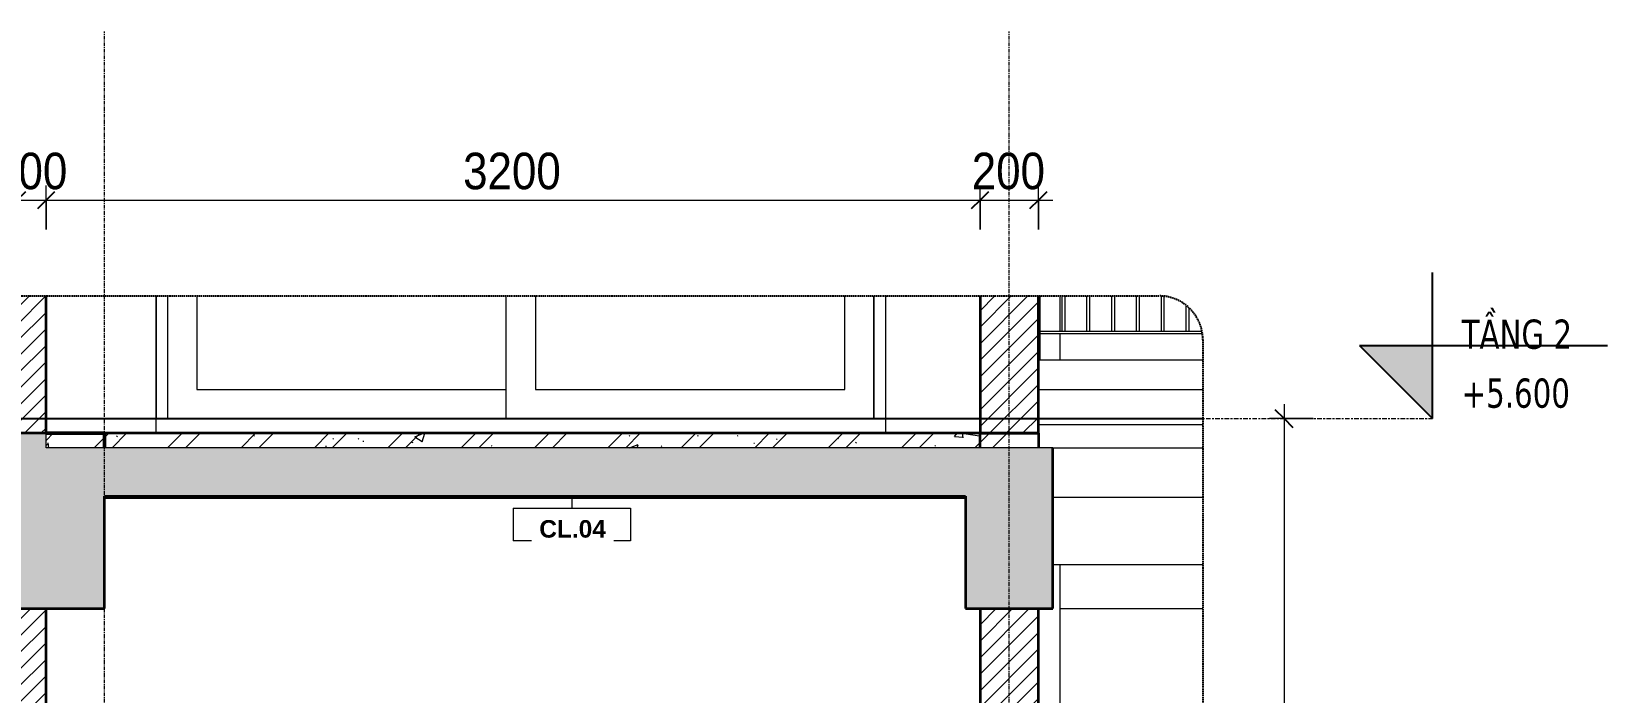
# Model space of a CAD drawing. Header units: millimetres. Extents: x 31157 to 224036, y 218 to 80529.
# Drawn here: x 115452 to 120852, y 4663 to 6925 of the extents above; entities that cross this region are included whole.
import ezdxf

# ---------------------------------------------------------------- set-up
doc = ezdxf.new("R2010")
doc.units = ezdxf.units.MM
for name, pattern in [('Centre', [31.75, 6.35, -4.7625, 15.875, -4.7625]), ('Grid Line', [22.225, 12.7, -3.175, 3.175, -3.175]), ('Hidden', [7.14375, 4.7625, -2.38125]), ('IMPORT-CENTER _2_', [40.64, 25.4, -5.08, 5.08, -5.08])]:
    doc.linetypes.add(name, pattern=pattern)
for name, color, linetype, lineweight in [('0-5', 170, 'Continuous', 5), ('A-ANNO-DIMS', 211, 'Continuous', 9), ('A-ANNO-DIMS-50', 211, 'Continuous', 9), ('A-CLNG-1', 250, 'Continuous', 35), ('A-CLNG-IDEN', 151, 'Continuous', 9), ('A-CLNG-PATT-1', 7, 'Continuous', 18), ('A-DETL-GENF', 92, 'Continuous', 18), ('A-DETL-GENF-4', 92, 'Hidden', 25), ('A-DETL-GENF-5', 9, 'Continuous', 18), ('A-DETL-MEDM', 33, 'Continuous', 35), ('A-DETL-THIN', 151, 'Continuous', 18), ('A-DOOR', 31, 'Continuous', 18), ('A-DOOR-FRAM-1', 31, 'Continuous', 18), ('A-FLOR-2', 7, 'Continuous', 18), ('A-FLOR-FNSH-1', 250, 'Continuous', 35), ('A-FLOR-HRAL', 11, 'Continuous', 18), ('A-FLOR-HRAL-2', 7, 'Continuous', 18), ('A-FLOR-LEVL', 51, 'Continuous', 9), ('A-FLOR-LEVL-1', 51, 'Continuous', 25), ('A-FLOR-LEVL-2', 51, 'Centre', 9), ('A-FLOR-PATT-1', 253, 'Continuous', 18), ('A-WALL', 113, 'Continuous', 18), ('A-WALL-5', 7, 'Continuous', 18), ('A-WALL-6', 250, 'Continuous', 35), ('A-WALL-PATT-1', 9, 'Continuous', 18), ('A-WALL-PATT-2', 111, 'Continuous', 18), ('G-IMPT', 8, 'Continuous', 18), ('G-IMPT-5', 8, 'IMPORT-CENTER _2_', 18), ('M-EQPM', 50, 'Continuous', 18), ('M-EQPM-3', 50, 'Continuous', 25), ('S-BEAM-2', 7, 'Continuous', 18), ('S-BEAM-3', 130, 'Continuous', 50), ('S-COLS-8', 7, 'Continuous', 18), ('S-GRID-1', 1, 'Grid Line', 9)]:
    doc.layers.add(name, color=color, linetype=linetype, lineweight=lineweight)
doc.styles.add('Arial_B_3', font='arialbd.ttf', dxfattribs={"height": 60})
doc.styles.add('Tahoma_B_1', font='tahomabd.ttf', dxfattribs={"width": 0.85, "height": 100})
doc.styles.add('UTM Avo', font='', dxfattribs={"width": 0.9, "height": 125})
doc.styles.get('UTM Avo').set_extended_font_data('UTM Avo')
doc.dimstyles.new('1_Dim_chi_tiet_2_5', dxfattribs={"dimscale": 304.8, "dimtxt": 124.912619, "dimasz": 0.19685, "dimexe": 0.164042, "dimexo": 0.0625, "dimgap": 0.016404, "dimtad": 1, "dimdec": 0, "dimrnd": 5, "dimzin": 0, "dimdsep": 46, "dimtxsty": 'UTM Avo', "dimblk1": 'OBLIQUE', "dimblk2": 'OBLIQUE', "dimsah": 1, "dimcen": 0.09, "dimdle": 0.164042, "dimazin": 0, "dimtfac": 1, "dimtdec": 4, "dimtix": 1, "dimtmove": 0, "dimatfit": 3, "dimfxl": 0.328084, "dimfxlon": 1, "dimtvp": 1, "dimtolj": 1, "dimtzin": 0, "dimarcsym": 2})
pattern_1 = [(50, (-76875.88, 15875), (364.368, -31.878), [38.1, -419.1]), (355, (-76875.9, 15875), (-70.486, 382.113), [30.48, -335.28]), (100.451, (-76845.52, 15872.34), (293.885, 350.233), [32.38, -356.18]), (46.184, (-76875.9, 15976.6), (542.158, -84.086), [57.15, -628.65]), (96.636, (-76830.7, 15969.6), (474.805, 494.855), [48.57, -534.27]), (351.184, (-76875.9, 15976.6), (474.81, 494.85), [45.72, -502.92]), (21, (-76825.08, 15951.2), (303.2285, -204.5305), [38.1, -419.1]), (326, (-76825.1, 15951.2), (123.604, 368.376), [30.48, -335.28]), (71.451, (-76799.8, 15934.16), (426.834, 163.843), [32.38, -356.18]), (37.5, (-76875.88, 15875), (6.1766, 169.1102), [3.353, -327.863, 3.353, -337.007, -336.55]), (37.5, (-76875.88, 15875), (6.1766, 169.1102), [-671.576, 3.353, -333.197]), (7.5, (-76875.88, 15875), (133.639, 200.3615), [3.353, -190.703, 3.353, -320.243, -128.27]), (7.5, (-76875.88, 15875), (133.639, 200.3615), [-517.652, 3.353, -124.917]), (327.5, (-76989.17, 15875), (271.1818, -11.4584), [3.353, -123.647, 3.353, -392.887, -525.78]), (327.5, (-76989.17, 15875), (271.1818, -11.4584), [-523.24, 3.353, -522.427]), (317.5, (-77039.97, 15875), (296.2585, 50.853), [3.353, -161.747, 3.353, -259.791, -373.38]), (317.5, (-77039.97, 15875), (296.2585, 50.853), [-428.244, 3.353, -370.027]), (45, (-76875.88, 15875), (-125.7236, 125.7236), []), (45, (-76875.88, 16065.5), (-125.7236, 125.7236), [])]
pattern_2 = [(45, (-76875.88, 15875), (-28.28427, 28.28427), [])]
pattern_3 = [(45, (111863.1, 15875), (-28.28427, 28.28427), [])]

# ---------------------------------------------------------------- blocks, each defined once
blk = doc.blocks.new('NCV_TKTC_KET CAU_rvt-7-TKCS_CĂN HỘ LOẠI 2 - MẶT CẮT 6')
at = {"layer": 'A-FLOR-PATT-1'}
h = blk.add_hatch(dxfattribs=at)
h.set_pattern_fill('FP_23', color=256, style=0, pattern_type=2)
h.set_pattern_definition(pattern_1)
h.paths.add_polyline_path([(-74099.7, 5380), (-73336.9, 5380), (-73336.9, 5385), (-76336.9, 5385), (-76336.9, 5380), (-74336.9, 5380)])
h.paths.add_polyline_path([(-72824.4, 5500), (-69835.3, 5500), (-69835.3, 5550), (-73236.9, 5550), (-73236.9, 5500), (-72860.3, 5500)])
h = blk.add_hatch(dxfattribs=at)
h.set_pattern_fill('FP_23', color=256, style=0, pattern_type=2)
h.set_pattern_definition(pattern_1)
h.paths.add_polyline_path([(-74099.7, 5380), (-73336.9, 5380), (-73336.9, 5385), (-76336.9, 5385), (-76336.9, 5380), (-74336.9, 5380)])
h.paths.add_polyline_path([(-72824.4, 5500), (-69835.3, 5500), (-69835.3, 5550), (-73236.9, 5550), (-73236.9, 5500), (-72860.3, 5500)])
at = {"layer": 'A-FLOR-2'}
for p, q in [((-69786.9, 5500), (-69273.4, 5500)), ((-69273.4, 5330), (-69786.9, 5330))]:
    blk.add_line(p, q, dxfattribs=at)
at = {"layer": 'A-FLOR-FNSH-1'}
for p, q in [((-69835.3, 5550), (-73236.9, 5550)), ((-69835.3, 5500), (-69835.3, 5550))]:
    blk.add_line(p, q, dxfattribs=at)
at = {"layer": 'S-BEAM-2'}
for p, q in [((-69836.9, 5700), (-69273.4, 5700)), ((-69273.4, 5100), (-69786.9, 5100)), ((-69761.9, 4950), (-69273.4, 4950))]:
    blk.add_line(p, q, dxfattribs=at)
at = {"layer": 'S-BEAM-3'}
for p, q in [((-73036.9, 5550), (-73236.9, 5550)), ((-73036.9, 5500), (-73036.9, 5550))]:
    blk.add_line(p, q, dxfattribs=at)
at = {"layer": 'S-COLS-8'}
for p, q in [((-69761.9, 5900), (-69761.9, 6020)), ((-69761.9, 5800), (-69761.9, 5890)), ((-69761.9, 3600), (-69761.9, 5100))]:
    blk.add_line(p, q, dxfattribs=at)
blk = doc.blocks.new('Railing - 10mm-901206-TKCS_CĂN HỘ LOẠI 2 - MẶT CẮT 6')
at = {"layer": 'A-FLOR-HRAL-2'}
for p, q in [((-69330.7, 5900), (-69330.7, 5986.3)), ((-69320.7, 5900), (-69320.7, 5978.6))]:
    blk.add_line(p, q, dxfattribs=at)
blk = doc.blocks.new('Railing - 10mm-V74-TKCS_CĂN HỘ LOẠI 2 - MẶT CẮT 6')
at = {"layer": 'A-FLOR-HRAL-2'}
for p, q in [((-69415.6, 5900), (-69415.6, 6019)), ((-69405.6, 5900), (-69405.6, 6017.7))]:
    blk.add_line(p, q, dxfattribs=at)
blk = doc.blocks.new('Railing - 10mm-V75-TKCS_CĂN HỘ LOẠI 2 - MẶT CẮT 6')
at = {"layer": 'A-FLOR-HRAL-2'}
for p, q in [((-69500.5, 5900), (-69500.5, 6020)), ((-69490.5, 5900), (-69490.5, 6020))]:
    blk.add_line(p, q, dxfattribs=at)
blk = doc.blocks.new('Railing - 50 x 10mm-901205-TKCS_CĂN HỘ LOẠI 2 - MẶT CẮT 6')
at = {"layer": 'A-FLOR-HRAL-2'}
blk.add_line((-69830.3, 5800), (-69830.3, 6020), dxfattribs=at)
blk = doc.blocks.new('Railing - Railing-883693-TKCS_CĂN HỘ LOẠI 2 - MẶT CẮT 6')
at = {"layer": 'A-FLOR-HRAL-2'}
for p, q in [((-69835.3, 5890), (-69835.3, 5900)), ((-69835.3, 5900), (-69277.4, 5900)), ((-69276.1, 5890), (-69835.3, 5890))]:
    blk.add_line(p, q, dxfattribs=at)
for name, p in [('Railing - 50 x 10mm-901205-TKCS_CĂN HỘ LOẠI 2 - MẶT CẮT 6', (0, 0)), ('Railing - 10mm-V75-TKCS_CĂN HỘ LOẠI 2 - MẶT CẮT 6', (-254.8, 0)), ('Railing - 10mm-V75-TKCS_CĂN HỘ LOẠI 2 - MẶT CẮT 6', (-169.9, 0)), ('Railing - 10mm-V75-TKCS_CĂN HỘ LOẠI 2 - MẶT CẮT 6', (-84.9, 0)), ('Railing - 10mm-V75-TKCS_CĂN HỘ LOẠI 2 - MẶT CẮT 6', (0, 0)), ('Railing - 10mm-V74-TKCS_CĂN HỘ LOẠI 2 - MẶT CẮT 6', (0, 0)), ('Railing - 10mm-901206-TKCS_CĂN HỘ LOẠI 2 - MẶT CẮT 6', (0, 0))]:
    blk.add_blockref(name, p)
blk = doc.blocks.new('NCV_TKTC_TANG 2_rvt-7-TKCS_CĂN HỘ LOẠI 2 - MẶT CẮT 6')
at = {"layer": 'A-WALL-PATT-1'}
h = blk.add_hatch(dxfattribs=at)
h.set_pattern_fill('FP_22', color=256, style=0, pattern_type=2)
h.set_pattern_definition(pattern_2)
h.paths.add_polyline_path([(-73336.9, 5550), (-73236.9, 5550), (-73236.9, 6020), (-73336.9, 6020), (-73336.9, 5550)])
at = {"layer": 'A-FLOR-2'}
for p, q in [((-72860.3, 5600), (-70360.3, 5600)), ((-72860.3, 5550), (-72860.3, 5600)), ((-70360.3, 5600), (-70360.3, 5550))]:
    blk.add_line(p, q, dxfattribs=at)
at = {"layer": 'A-FLOR-FNSH-1'}
for p, q in [((-70036.9, 5550), (-73236.9, 5550)), ((-70036.9, 5500), (-70036.9, 5550))]:
    blk.add_line(p, q, dxfattribs=at)
at = {"layer": 'A-WALL-5'}
for p, q in [((-69273.4, 5800), (-69836.9, 5800)), ((-69836.9, 5580), (-69273.4, 5580))]:
    blk.add_line(p, q, dxfattribs=at)
at = {"layer": 'A-WALL-6'}
blk.add_line((-73236.9, 5550), (-73236.9, 6020), dxfattribs=at)
at = {"layer": 'A-FLOR-HRAL'}
blk.add_blockref('Railing - Railing-883693-TKCS_CĂN HỘ LOẠI 2 - MẶT CẮT 6', (0, 0), dxfattribs=at)
blk = doc.blocks.new('NCV_TKTC_TANG 1_rvt-7-TKCS_CĂN HỘ LOẠI 2 - MẶT CẮT 6')
at = {"layer": 'A-CLNG-PATT-1'}
h = blk.add_hatch(dxfattribs=at)
h.set_pattern_fill('FP_25', color=256, style=0, pattern_type=2)
h.set_pattern_definition([(0, (-76875.88, 15875), (406.4, 101.6), [16.764, -288.036, 16.764, -288.036, -1625.6]), (0, (-76875.88, 15875), (406.4, 101.6), [-609.6, 16.764, -592.836, 16.764, -288.036, -711.2]), (0, (-76875.88, 15875), (406.4, 101.6), [-1524, 16.764, -186.436, 16.764, -491.236]), (120, (-76723.48, 15925.8), (-291.1882, 301.1527), [16.764, -288.036, 16.764, -288.036, -1625.6]), (120, (-76723.48, 15925.8), (-291.1882, 301.1527), [-609.6, 16.764, -592.836, 16.764, -288.036, -711.2]), (120, (-76723.48, 15925.8), (-291.1882, 301.1527), [-1524, 16.764, -186.436, 16.764, -491.236]), (240, (-76672.68, 16129), (-115.2118, -402.7527), [16.764, -288.036, 16.764, -288.036, -1625.6]), (240, (-76672.68, 16129), (-115.2118, -402.7527), [-609.6, 16.764, -592.836, 16.764, -288.036, -711.2]), (240, (-76672.68, 16129), (-115.2118, -402.7527), [-1524, 16.764, -186.436, 16.764, -491.236])])
h.paths.add_polyline_path([(-73036.9, 5330), (-70086.9, 5330), (-70086.9, 5335), (-73036.9, 5335)])
at = {"layer": 'A-WALL-PATT-1'}
h = blk.add_hatch(dxfattribs=at)
h.set_pattern_fill('FP_22', color=256, style=0, pattern_type=2)
h.set_pattern_definition(pattern_2)
h.paths.add_polyline_path([(-73336.9, 2150), (-73236.9, 2150), (-73236.9, 4950), (-73336.9, 4950), (-73336.9, 2696.3)])
at = {"layer": 'A-CLNG-1'}
blk.add_line((-73036.9, 5330), (-70086.9, 5330), dxfattribs=at)
at = {"layer": 'A-WALL-6'}
blk.add_line((-73236.9, 2150), (-73236.9, 4950), dxfattribs=at)
blk = doc.blocks.new('TKTC_XREF_251221_MB TANG 2-7 - TKTC_XREF_260130_MB TANG 2-5_dwg_$cc-4746808-TKCS_CĂN HỘ LOẠI 2 - MẶT CẮT 6')
at = {"layer": 'G-IMPT-5'}
for p, q in [((-70218.5, 5600), (-70065.5, 5600)), ((-70142, 5600), (-70142, 5600))]:
    blk.add_line(p, q, dxfattribs=at)
at = {"layer": 'M-EQPM'}
for p, q in [((-70142, 5600), (-70196, 5600)), ((-70196, 5600), (-70142, 5600)), ((-70142, 5600), (-70154.5, 5600)), ((-70154.5, 5600), (-70142, 5600)), ((-70142, 5600), (-70129.4, 5600)), ((-70129.4, 5600), (-70142, 5600)), ((-70085.1, 5600), (-70085.1, 5600))]:
    blk.add_line(p, q, dxfattribs=at)
blk = doc.blocks.new('TKTC_XREF_251221_MB TANG 2-7 - TKTC_XREF_260130_MB TANG 2-5_dwg_CUM U_DN100-4746796-TKCS_CĂN HỘ LOẠI 2 - MẶT CẮT 6')
at = {"layer": 'G-IMPT'}
for p, q in [((-70142, 5600), (-70209.1, 5600)), ((-70209.1, 5600), (-70142, 5600)), ((-70142, 5600), (-70201.3, 5600)), ((-70201.3, 5600), (-70142, 5600)), ((-70142, 5600), (-70142, 5600)), ((-70077.1, 5600), (-70142, 5600)), ((-70077.1, 5600), (-70142, 5600)), ((-70077.1, 5600), (-70142, 5600)), ((-70077.1, 5600), (-70142, 5600)), ((-70075.2, 5600), (-70077.1, 5600)), ((-70077.1, 5600), (-70075.2, 5600)), ((-70075.2, 5600), (-70077.1, 5600)), ((-70077.1, 5600), (-70075.2, 5600)), ((-70070.4, 5600), (-70075.2, 5600)), ((-70075.2, 5600), (-70070.4, 5600)), ((-70075.2, 5600), (-70070.4, 5600)), ((-70075.2, 5600), (-70070.4, 5600)), ((-70070.4, 5600), (-70075.2, 5600)), ((-70075.2, 5600), (-70070.4, 5600)), ((-70075.2, 5600), (-70070.4, 5600)), ((-70075.2, 5600), (-70070.4, 5600)), ((-70070.4, 5600), (-70070.4, 5600)), ((-70070.4, 5600), (-70070.4, 5600)), ((-70069.5, 5600), (-70064, 5600)), ((-70064, 5600), (-70069.5, 5600)), ((-70069.5, 5600), (-70064, 5600)), ((-70064, 5600), (-70069.5, 5600)), ((-70063.1, 5600), (-70064, 5600)), ((-70064, 5600), (-70063.1, 5600)), ((-70063.1, 5600), (-70064, 5600)), ((-70064, 5600), (-70063.1, 5600))]:
    blk.add_line(p, q, dxfattribs=at)
blk = doc.blocks.new('TKTC_XREF_251221_MB TANG 2-7 - TKTC_XREF_260130_MB TANG 2-5_dwg_THU NUOC - THU NUOC-444531-TKCS_MB TẦNG 1-4746804-TKCS_CĂN HỘ LOẠI 2 - MẶT CẮT 6')
at = {"layer": 'G-IMPT'}
for p, q in [((-70513.7, 5600), (-70663.7, 5600)), ((-70663.7, 5600), (-70513.7, 5600)), ((-70538.7, 5600), (-70638.7, 5600)), ((-70638.7, 5600), (-70538.7, 5600)), ((-70622.7, 5600), (-70628.7, 5600)), ((-70628.7, 5600), (-70622.7, 5600)), ((-70616.4, 5600), (-70610.4, 5600)), ((-70610.4, 5600), (-70616.4, 5600)), ((-70603.9, 5600), (-70597.9, 5600)), ((-70597.9, 5600), (-70603.9, 5600)), ((-70591.9, 5600), (-70585.9, 5600)), ((-70585.9, 5600), (-70591.9, 5600)), ((-70591.9, 5600), (-70585.9, 5600)), ((-70585.9, 5600), (-70591.9, 5600)), ((-70588.7, 5600), (-70588.7, 5600)), ((-70588.7, 5600), (-70588.7, 5600)), ((-70588.7, 5600), (-70588.7, 5600)), ((-70588.7, 5600), (-70588.7, 5600)), ((-70573.5, 5600), (-70579.5, 5600)), ((-70579.5, 5600), (-70573.5, 5600)), ((-70561, 5600), (-70567, 5600)), ((-70567, 5600), (-70561, 5600)), ((-70554.6, 5600), (-70548.6, 5600)), ((-70548.6, 5600), (-70554.6, 5600))]:
    blk.add_line(p, q, dxfattribs=at)
blk = doc.blocks.new('TKTC_XREF_251221_MB TANG 2-7 - TKTC_XREF_251221_MB TANG 2-7-2039446-TKCS_CĂN HỘ LOẠI 2 - MẶT CẮT 6')
at = {"layer": 'M-EQPM'}
for p, q in [((-70226.7, 5600), (-70077.1, 5600)), ((-70077.1, 5600), (-70226.7, 5600)), ((-70076.9, 5600), (-70036.9, 5600)), ((-70036.9, 5600), (-70076.9, 5600))]:
    blk.add_line(p, q, dxfattribs=at)
at = {"layer": 'M-EQPM-3'}
blk.add_line((-78238.6, 5600), (-69273.4, 5600), dxfattribs=at)
for name in ['TKTC_XREF_251221_MB TANG 2-7 - TKTC_XREF_260130_MB TANG 2-5_dwg_THU NUOC - THU NUOC-444531-TKCS_MB TẦNG 1-4746804-TKCS_CĂN HỘ LOẠI 2 - MẶT CẮT 6', 'TKTC_XREF_251221_MB TANG 2-7 - TKTC_XREF_260130_MB TANG 2-5_dwg_$cc-4746808-TKCS_CĂN HỘ LOẠI 2 - MẶT CẮT 6', 'TKTC_XREF_251221_MB TANG 2-7 - TKTC_XREF_260130_MB TANG 2-5_dwg_CUM U_DN100-4746796-TKCS_CĂN HỘ LOẠI 2 - MẶT CẮT 6']:
    blk.add_blockref(name, (0, 0))
blk = doc.blocks.new('DEG_02-DEG_03 - DEG_02-2500x2400mm-CỬA ĐI 02 CÁNH TRƯỢT-V81-TKCS_CĂN HỘ LOẠI 2 - MẶT CẮT 6')
at = {"layer": 'A-DOOR'}
for p, q in [((-72720.3, 6020), (-72720.3, 5700)), ((-71660.3, 5600), (-71660.3, 6020)), ((-71560.3, 6020), (-71560.3, 5700)), ((-70500.3, 5700), (-70500.3, 6020)), ((-70400.3, 6020), (-70400.3, 5600)), ((-72720.3, 5700), (-71660.3, 5700)), ((-71560.3, 5700), (-70500.3, 5700)), ((-70400.3, 5600), (-71660.3, 5600))]:
    blk.add_line(p, q, dxfattribs=at)
at = {"layer": 'A-DOOR-FRAM-1'}
for p, q in [((-72860.3, 6020), (-72860.3, 5600)), ((-72820.3, 5600), (-72820.3, 6020)), ((-70400.3, 5600), (-70400.3, 6020)), ((-70360.3, 6020), (-70360.3, 5600)), ((-72860.3, 5600), (-72820.3, 5600)), ((-70360.3, 5600), (-70400.3, 5600))]:
    blk.add_line(p, q, dxfattribs=at)
blk = doc.blocks.new('BORDER VIEW - BORDER VIEW-3689315-TKCS_CĂN HỘ LOẠI 2 - MẶT CẮT 6')
at = {"layer": 'A-DETL-GENF-4'}
for p, q in [((-78686.9, 6020), (-69423.4, 6020)), ((-69273.4, 5870), (-69273.4, 1710))]:
    blk.add_line(p, q, dxfattribs=at)
blk.add_arc((-69423.4, 5870), 150, 0, 90, dxfattribs=at)
blk = doc.blocks.new('Level - CAO ĐỘ LEVEL-350587-TKCS_CĂN HỘ LOẠI 2 - MẶT CẮT 6')
at = {"layer": 'A-FLOR-LEVL'}
blk.add_hatch(color=256, dxfattribs=at).paths.add_polyline_path([(-68486.9, 2450), (-68486.9, 2200), (-68736.9, 2450)])
at = {"layer": 'A-FLOR-LEVL-1'}
for p, q in [((-68486.9, 2200), (-68486.9, 2700)), ((-68736.9, 2450), (-68486.9, 2200)), ((-68736.9, 2450), (-67886.9, 2450))]:
    blk.add_line(p, q, dxfattribs=at)
blk = doc.blocks.new('DIMBLOCK115-TKCS_CĂN HỘ LOẠI 2 - MẶT CẮT 6')
at = {"layer": 'A-ANNO-DIMS-50'}
for p, q in [((115402, 6247.9), (115402, 6397.9)), ((115502, 6247.9), (115502, 6397.9)), ((115402, 6347.9), (115502, 6347.9)), ((115402, 6347.9), (115402, 6247.9)), ((115502, 6347.9), (115502, 6247.9))]:
    blk.add_line(p, q, dxfattribs=at)
at = {"layer": 'A-ANNO-DIMS-50', "lineweight": 25}
for p, q in [((115402, 6347.9), (115432, 6377.9)), ((115502, 6347.9), (115532, 6377.9)), ((115402, 6347.9), (115372, 6317.9)), ((115502, 6347.9), (115472, 6317.9))]:
    blk.add_line(p, q, dxfattribs=at)
at = {"layer": 'A-ANNO-DIMS-50', "color": 0, "insert": (115323.7, 6510.3), "char_height": 125, "width": 308.118, "attachment_point": 1, "line_spacing_factor": 1.110334, "style": 'UTM Avo'}
blk.add_mtext('100', dxfattribs=at)
blk = doc.blocks.new('_Oblique')
at = {"color": 0, "linetype": 'ByBlock', "lineweight": -2}
blk.add_line((-0.5, -0.5), (0.5, 0.5), dxfattribs=at)
blk = doc.blocks.new('DIMBLOCK116-TKCS_CĂN HỘ LOẠI 2 - MẶT CẮT 6')
at = {"layer": 'A-ANNO-DIMS-50'}
for p, q in [((115502, 6247.9), (115502, 6397.9)), ((118702, 6247.9), (118702, 6397.9)), ((115502, 6347.9), (118702, 6347.9)), ((115502, 6347.9), (115502, 6247.9)), ((118702, 6347.9), (118702, 6247.9))]:
    blk.add_line(p, q, dxfattribs=at)
at = {"layer": 'A-ANNO-DIMS-50', "lineweight": 25}
for p, q in [((115502, 6347.9), (115532, 6377.9)), ((118702, 6347.9), (118732, 6377.9)), ((115502, 6347.9), (115472, 6317.9)), ((118702, 6347.9), (118672, 6317.9))]:
    blk.add_line(p, q, dxfattribs=at)
at = {"layer": 'A-ANNO-DIMS-50', "color": 0, "insert": (116930.9, 6510.3), "char_height": 125, "width": 410.824, "attachment_point": 1, "line_spacing_factor": 1.110334, "style": 'UTM Avo'}
blk.add_mtext('3200', dxfattribs=at)
blk = doc.blocks.new('DIMBLOCK117-TKCS_CĂN HỘ LOẠI 2 - MẶT CẮT 6')
at = {"layer": 'A-ANNO-DIMS-50'}
for p, q in [((118702, 6247.9), (118702, 6397.9)), ((118902, 6247.9), (118902, 6397.9)), ((118702, 6347.9), (118952, 6347.9)), ((118702, 6347.9), (118702, 6247.9)), ((118902, 6347.9), (118902, 6247.9))]:
    blk.add_line(p, q, dxfattribs=at)
at = {"layer": 'A-ANNO-DIMS-50', "lineweight": 25}
for p, q in [((118702, 6347.9), (118732, 6377.9)), ((118902, 6347.9), (118932, 6377.9)), ((118702, 6347.9), (118672, 6317.9)), ((118902, 6347.9), (118872, 6317.9))]:
    blk.add_line(p, q, dxfattribs=at)
at = {"layer": 'A-ANNO-DIMS-50', "color": 0, "insert": (118673.7, 6510.3), "char_height": 125, "width": 308.118, "attachment_point": 1, "line_spacing_factor": 1.110334, "style": 'UTM Avo'}
blk.add_mtext('200', dxfattribs=at)
blk = doc.blocks.new('DIMBLOCK118-TKCS_CĂN HỘ LOẠI 2 - MẶT CẮT 6')
at = {"layer": 'A-ANNO-DIMS-50', "lineweight": 25}
for p, q in [((119743.9, 5600), (119713.9, 5630)), ((119743.9, 5600), (119773.9, 5570)), ((119743.9, 2200), (119713.9, 2230)), ((119743.9, 2200), (119773.9, 2170))]:
    blk.add_line(p, q, dxfattribs=at)
at = {"layer": 'A-ANNO-DIMS-50'}
for p, q in [((119743.9, 5650), (119743.9, 2150)), ((119843.9, 5600), (119693.9, 5600)), ((119743.9, 5600), (119843.9, 5600)), ((119843.9, 2200), (119693.9, 2200)), ((119743.9, 2200), (119843.9, 2200))]:
    blk.add_line(p, q, dxfattribs=at)
at = {"layer": 'A-ANNO-DIMS-50', "color": 0, "insert": (119581.5, 3728.8), "char_height": 125, "width": 410.824, "attachment_point": 1, "rotation": 90, "line_spacing_factor": 1.110334, "style": 'UTM Avo'}
blk.add_mtext('3400', dxfattribs=at)
blk = doc.blocks.new('M_Ceiling Tag w Height - M_Ceiling Tag-4076437-TKCS_CĂN HỘ LOẠI 2 - MẶT CẮT 6')
at = {"layer": 'A-CLNG-IDEN'}
for p, q in [((-75040.5, 5322.1), (-75040.5, 5210.9)), ((-75040.5, 5322.1), (-74639.3, 5322.1)), ((-74639.3, 5322.1), (-74639.3, 5210.9)), ((-74639.3, 5210.9), (-75040.5, 5210.9))]:
    blk.add_line(p, q, dxfattribs=at)

msp = doc.modelspace()

# ---------------------------------------------------------------- hatches: boundary and pattern name
at = {"layer": 'A-DETL-GENF-5'}
h = msp.add_hatch(dxfattribs=at)
h.set_pattern_fill('FP_23', color=256, style=0, pattern_type=2)
h.set_pattern_definition([(50, (111863.1, 15875), (364.368, -31.8783), [38.1, -419.1]), (355, (111863.1, 15875), (-70.486, 382.113), [30.48, -335.28]), (100.451, (111893.46, 15872.34), (293.885, 350.233), [32.38, -356.18]), (46.184, (111863.1, 15976.6), (542.158, -84.086), [57.15, -628.65]), (96.636, (111908.3, 15969.6), (474.805, 494.855), [48.57, -534.27]), (351.184, (111863.1, 15976.6), (474.81, 494.85), [45.72, -502.92]), (21, (111913.9, 15951.2), (303.2285, -204.5305), [38.1, -419.1]), (326, (111913.9, 15951.2), (123.604, 368.376), [30.48, -335.28]), (71.451, (111939.17, 15934.16), (426.834, 163.843), [32.38, -356.18]), (37.5, (111863.1, 15875), (6.1766, 169.1102), [3.353, -327.863, 3.353, -337.007, -336.55]), (37.5, (111863.1, 15875), (6.1766, 169.1102), [-671.576, 3.353, -333.197]), (7.5, (111863.1, 15875), (133.6389, 200.3615), [3.353, -190.703, 3.353, -320.243, -128.27]), (7.5, (111863.1, 15875), (133.6389, 200.3615), [-517.652, 3.353, -124.917]), (327.5, (111749.82, 15875), (271.1818, -11.4584), [3.353, -123.647, 3.353, -392.887, -525.78]), (327.5, (111749.82, 15875), (271.1818, -11.4584), [-523.24, 3.353, -522.427]), (317.5, (111699.02, 15875), (296.2585, 50.853), [3.353, -161.747, 3.353, -259.791, -373.38]), (317.5, (111699.02, 15875), (296.2585, 50.853), [-428.244, 3.353, -370.027]), (45, (111863.1, 15875), (-125.7236, 125.7236), []), (45, (111863.1, 16065.5), (-125.7236, 125.7236), [])])
h.paths.add_polyline_path([(115502.1, 1560), (115702.1, 1560), (115702.1, 1980), (118652, 1980), (118652, 1560), (118952, 1560), (118952, 1930), (119465.5, 1930), (119465.5, 2100), (118902, 2100), (118902, 2150), (112202, 2150), (112202, 2100), (110502, 2100), (110502, 1560), (110805.7, 1560), (110805.7, 1930), (112305.7, 1930), (112305.7, 1980), (115402.1, 1980), (115402.1, 1560), (115407.6, 1560)])
h.paths.add_polyline_path([(110702, 4900), (110805.7, 4900), (110805.7, 5500), (110502, 5500), (110502, 4900), (110529.9, 4900)])
h.paths.add_polyline_path([(115402.1, 4950), (115702.1, 4950), (115702.1, 5335), (118652, 5335), (118652, 4950), (118952, 4950), (118952, 5500), (115502, 5500), (115502, 5550), (112202, 5550), (112202, 5050), (112402, 5050), (112402, 5385), (115402.1, 5385), (115402.1, 5032.2)])
at = {"layer": 'A-WALL-PATT-2'}
h = msp.add_hatch(dxfattribs=at)
h.set_pattern_fill('FP_22', color=256, style=0, pattern_type=2)
h.set_pattern_definition(pattern_3)
h.paths.add_polyline_path([(118902, 5550), (118902, 6020), (118702, 6020), (118702, 5550)])
h = msp.add_hatch(dxfattribs=at)
h.set_pattern_fill('FP_22', color=256, style=0, pattern_type=2)
h.set_pattern_definition(pattern_3)
h.paths.add_polyline_path([(118902, 2150), (118902, 4950), (118702, 4950), (118702, 2150)])

# ---------------------------------------------------------------- linework, layer by layer
at = {"layer": 'A-CLNG-IDEN'}
msp.add_line((117303.3, 5326.3), (117303.3, 5293.6), dxfattribs=at)
at = {"layer": 'A-DETL-MEDM'}
for p, q in [((115502, 5550), (112202, 5550)), ((118952, 4950), (118952, 5500)), ((115702.1, 4950), (115702.1, 5335)), ((115702.1, 5335), (118652, 5335)), ((118652, 5335), (118652, 4950)), ((115402.1, 4950), (115702.1, 4950)), ((118652, 4950), (118952, 4950))]:
    msp.add_line(p, q, dxfattribs=at)
at = {"layer": 'A-DETL-THIN'}
for p, q in [((115502, 5500), (115502, 5550)), ((118952, 5500), (115502, 5500))]:
    msp.add_line(p, q, dxfattribs=at)
at = {"layer": 'A-FLOR-LEVL-2'}
msp.add_line((109495.8, 5600), (120252, 5600), dxfattribs=at)
at = {"layer": 'A-WALL'}
for p, q in [((115878.7, 5600), (115878.7, 6020)), ((118378.7, 6020), (118378.7, 5600)), ((118378.7, 5600), (115878.7, 5600))]:
    msp.add_line(p, q, dxfattribs=at)
at = {"layer": 'A-WALL-6'}
for p, q in [((118702, 6020), (118702, 5550)), ((118902, 5550), (118902, 6020)), ((118702, 5550), (118902, 5550)), ((118702, 4950), (118702, 2150)), ((118902, 2150), (118902, 4950))]:
    msp.add_line(p, q, dxfattribs=at)
at = {"layer": 'S-GRID-1'}
for p, q in [((115702.1, 5675), (115702.1, 6925)), ((118802, 5675), (118802, 6925)), ((115702.1, 2027.7), (115702.1, 5675)), ((118802, 2027.7), (118802, 5675))]:
    msp.add_line(p, q, dxfattribs=at)

# ---------------------------------------------------------------- block references
at = {"layer": '0-5'}
for name in ['NCV_TKTC_KET CAU_rvt-7-TKCS_CĂN HỘ LOẠI 2 - MẶT CẮT 6', 'NCV_TKTC_TANG 2_rvt-7-TKCS_CĂN HỘ LOẠI 2 - MẶT CẮT 6', 'NCV_TKTC_TANG 1_rvt-7-TKCS_CĂN HỘ LOẠI 2 - MẶT CẮT 6']:
    msp.add_blockref(name, (188739, 0), dxfattribs=at)
at = {"layer": 'A-CLNG-IDEN'}
msp.add_blockref('M_Ceiling Tag w Height - M_Ceiling Tag-4076437-TKCS_CĂN HỘ LOẠI 2 - MẶT CẮT 6', (192143.2, -28.5), dxfattribs=at)
at = {"layer": 'A-DETL-GENF'}
msp.add_blockref('BORDER VIEW - BORDER VIEW-3689315-TKCS_CĂN HỘ LOẠI 2 - MẶT CẮT 6', (188739, 0), dxfattribs=at)
at = {"layer": 'A-DOOR'}
msp.add_blockref('DEG_02-DEG_03 - DEG_02-2500x2400mm-CỬA ĐI 02 CÁNH TRƯỢT-V81-TKCS_CĂN HỘ LOẠI 2 - MẶT CẮT 6', (188739, 0), dxfattribs=at)
at = {"layer": 'A-FLOR-LEVL-1'}
msp.add_blockref('Level - CAO ĐỘ LEVEL-350587-TKCS_CĂN HỘ LOẠI 2 - MẶT CẮT 6', (188739, 3400), dxfattribs=at)
at = {"layer": 'M-EQPM'}
msp.add_blockref('TKTC_XREF_251221_MB TANG 2-7 - TKTC_XREF_251221_MB TANG 2-7-2039446-TKCS_CĂN HỘ LOẠI 2 - MẶT CẮT 6', (188739, 0), dxfattribs=at)

# ---------------------------------------------------------------- texts
at = {"layer": 'A-FLOR-LEVL', "char_height": 100, "line_spacing_factor": 0.996129, "style": 'Tahoma_B_1'}
for s, insert, width, attachment_point in [('\\pt510,1020,1530,2040,2550,3060,3570,4080,4590,5100,5610,6120,6630,7140,7650,8160,8670,9180,9690,10200,10710,11220,11730,12240,12750,13260,13770,14280,14790,15300,15810,16320;TẦNG 2', (120352.3, 5837.2), 452.625, 7), ('\\pt212.5,425,637.5,850,1062.5,1275,1487.5,1700,1912.5,2125,2337.5,2550,2762.5,2975,3187.5,3400,3612.5,3825,4037.5,4250,4462.5,4675,4887.5,5100,5312.5,5525,5737.5,5950,6162.5,6375,6587.5,6800;+5.600', (120352.3, 5737.5), 441.575, 1)]:
    msp.add_mtext(s, dxfattribs=dict(at, insert=insert, width=width, attachment_point=attachment_point))

# ---------------------------------------------------------------- dimensions: what is measured, and where the dimension line sits
at = {"layer": 'A-ANNO-DIMS'}
for base, p1, p2, override, picture, middle in [((115502, 6347.9), (115402, 6247.9), (115502, 6247.9), {"dimpost": '<>', "dimfxl": 100}, 'DIMBLOCK115-TKCS_CĂN HỘ LOẠI 2 - MẶT CẮT 6', (115452, 6417.6)), ((118702, 6347.9), (115502, 6247.9), (118702, 6247.9), {"dimpost": '<>', "dimfxl": 3200}, 'DIMBLOCK116-TKCS_CĂN HỘ LOẠI 2 - MẶT CẮT 6', (117102, 6417.6)), ((118902, 6347.9), (118702, 6247.9), (118902, 6247.9), {"dimpost": '<>', "dimfxl": 200}, 'DIMBLOCK117-TKCS_CĂN HỘ LOẠI 2 - MẶT CẮT 6', (118802, 6417.6))]:
    dim = msp.add_linear_dim(base=base, p1=p1, p2=p2, dimstyle='1_Dim_chi_tiet_2_5', override=override, dxfattribs=at)
    dim.commit()
    dim.dimension.update_dxf_attribs({"geometry": picture, "text_midpoint": middle})
dim = msp.add_linear_dim(base=(119743.9, 2200), p1=(119843.9, 5600), p2=(119843.9, 2200), angle=90, dimstyle='1_Dim_chi_tiet_2_5', override={"dimpost": '<>', "dimfxl": 3400}, dxfattribs=at)
dim.commit()
dim.dimension.update_dxf_attribs({"geometry": 'DIMBLOCK118-TKCS_CĂN HỘ LOẠI 2 - MẶT CẮT 6', "text_midpoint": (119674.2, 3900)})

# ---------------------------------------------------------------- next in the draw order: texts
at = {"layer": 'A-CLNG-IDEN', "insert": (117306, 5222.4), "char_height": 60, "width": 251.5, "attachment_point": 5, "line_spacing_factor": 0.936439, "style": 'Arial_B_3', "bg_fill": 3, "box_fill_scale": 1.25, "bg_fill_color": 256, "bg_fill_true_color": 13158600, "bg_fill_transparency": 0}
msp.add_mtext('\\pt634.9998,1270.0002,1905,2539.9998,3175.0002,3810,4444.9998,5080.0002,5715,6349.9998,6985.0002,7620,8254.9998,8890.0002,9525,10159.9998,10795.0002,11430,12064.9998,12700.0002,13335,13969.9998,14605.0002,15240,15874.9998,16510.0002,17145,17779.9998,18415.0002,19050,19684.9998,20320.0002;CL.04', dxfattribs=at)

doc.saveas('drawing.dxf')
